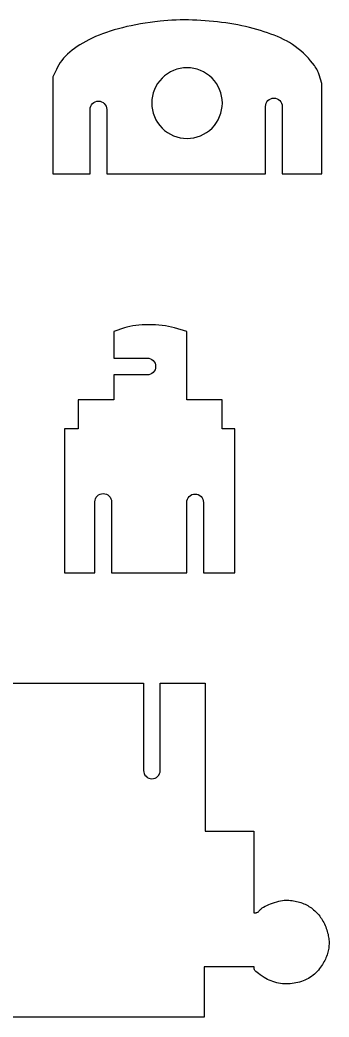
# Model space of a CAD drawing. Extents: x 28 to 1041, y 757 to 2190.
# Drawn here: x 617 to 718.9, y 1330.5 to 1659.2 of the extents above; entities that cross this region are included whole.
import ezdxf

# ---------------------------------------------------------------- set-up
doc = ezdxf.new("R2010")
doc.units = 0
doc.header["$MEASUREMENT"] = 0
doc.layers.add('LAYER_1', color=18, linetype='CONTINUOUS')

msp = doc.modelspace()

# ---------------------------------------------------------------- linework, layer by layer
at = {"layer": 'LAYER_1'}
for points in [[(627.89, 1608.48), (640.13, 1608.48), (640.13, 1629.68, -0.414214), (642.88, 1632.43, -0.414214), (645.63, 1629.68), (645.63, 1608.48), (697.97, 1608.48), (697.97, 1630.67, -0.414214), (700.72, 1633.42, -0.414214), (703.48, 1630.67), (703.48, 1608.48), (716.52, 1608.48), (716.52, 1638.25), (715.68, 1641.08), (715.57, 1641.44), (715.43, 1641.8), (715.26, 1642.17), (715.07, 1642.55), (714.86, 1642.94), (714.63, 1643.33), (714.38, 1643.73), (714.11, 1644.13), (713.51, 1644.94), (712.84, 1645.76), (712.11, 1646.58), (711.32, 1647.39), (710.49, 1648.19), (709.62, 1648.96), (708.71, 1649.71), (707.77, 1650.42), (706.82, 1651.09), (705.85, 1651.72), (704.87, 1652.29), (704.38, 1652.55), (703.9, 1652.79), (702.91, 1653.25), (701.9, 1653.7), (700.85, 1654.13), (699.76, 1654.54), (698.65, 1654.94), (697.5, 1655.32), (696.33, 1655.68), (695.14, 1656.03), (693.91, 1656.37), (692.67, 1656.68), (691.41, 1656.98), (690.13, 1657.26), (688.83, 1657.52), (687.51, 1657.76), (686.18, 1657.99), (684.84, 1658.2), (683.49, 1658.38), (682.13, 1658.55), (680.77, 1658.7), (679.4, 1658.83), (678.03, 1658.94), (676.65, 1659.03), (675.28, 1659.1), (673.9, 1659.15), (672.54, 1659.18), (671.17, 1659.19), (669.82, 1659.17), (668.47, 1659.13), (667.13, 1659.08), (665.81, 1658.99), (664.5, 1658.89), (663.21, 1658.77), (661.54, 1658.57), (659.91, 1658.36), (658.31, 1658.13), (656.75, 1657.87), (655.22, 1657.59), (653.73, 1657.29), (652.27, 1656.97), (650.85, 1656.63), (649.46, 1656.27), (648.11, 1655.88), (646.8, 1655.48), (645.53, 1655.06), (644.29, 1654.62), (643.1, 1654.16), (641.95, 1653.68), (640.83, 1653.18), (639.76, 1652.66), (638.73, 1652.13), (637.74, 1651.57), (636.8, 1651), (635.9, 1650.41), (635.04, 1649.81), (634.23, 1649.19), (633.46, 1648.55), (632.74, 1647.9), (632.06, 1647.22), (631.43, 1646.54), (630.85, 1645.84), (630.32, 1645.12), (629.84, 1644.39), (629.4, 1643.64), (629.02, 1642.88), (627.89, 1640.47)], [(672.1, 1643.43, 0.414214), (660.45, 1631.79, 0.414214), (672.1, 1620.15, 0.414214), (683.74, 1631.79, 0.414214)], [(647.92, 1534.02), (636.23, 1534.02), (636.23, 1524.38), (631.76, 1524.38), (631.75, 1476.91), (641.73, 1476.91), (641.73, 1500.32, -0.414214), (644.48, 1503.08, -0.414214), (647.24, 1500.32), (647.24, 1476.91), (672, 1476.91), (672, 1500.18, -0.414214), (674.76, 1502.93, -0.414214), (677.51, 1500.18), (677.51, 1476.91), (687.83, 1476.91), (687.83, 1524.38), (683.7, 1524.38), (683.7, 1534.02), (672, 1534.02), (672, 1556.54), (668, 1557.66), (667.02, 1557.92), (666, 1558.13), (664.95, 1558.32), (663.88, 1558.47), (662.79, 1558.59), (661.69, 1558.67), (660.58, 1558.72), (659.48, 1558.74), (658.38, 1558.72), (657.3, 1558.67), (656.24, 1558.58), (655.2, 1558.46), (654.2, 1558.31), (653.23, 1558.12), (652.31, 1557.9), (651.44, 1557.65), (647.92, 1556.51), (647.92, 1547.71), (659.01, 1547.71, -0.414214), (661.76, 1544.96, -0.414214), (659.01, 1542.21), (647.92, 1542.21)]]:
    msp.add_lwpolyline(points, format="xyb", close=True, dxfattribs=at)
msp.add_lwpolyline([(606.18, 1440.61), (657.78, 1440.61), (657.78, 1411.82, 0.414214), (660.53, 1409.07, 0.414214), (663.29, 1411.82), (663.29, 1440.61), (678.08, 1440.61), (678.08, 1391.76), (694.16, 1391.76), (694.16, 1364.93), (694.85, 1364.93), (695, 1364.94), (695.16, 1364.99), (695.32, 1365.06), (695.48, 1365.15), (695.63, 1365.26), (695.78, 1365.39), (695.9, 1365.54), (696.01, 1365.69), (696.1, 1365.81), (696.21, 1365.94), (696.51, 1366.21), (696.89, 1366.48), (697.34, 1366.76), (697.85, 1367.04), (698.41, 1367.32), (699.02, 1367.59), (699.66, 1367.85), (700.31, 1368.09), (700.98, 1368.32), (701.65, 1368.52), (702.31, 1368.69), (702.95, 1368.84), (703.56, 1368.95), (704.12, 1369.02), (704.64, 1369.04), (705.17, 1369.04), (705.7, 1369.01), (706.22, 1368.98), (706.73, 1368.92), (707.24, 1368.85), (707.74, 1368.76), (708.23, 1368.65), (708.72, 1368.53), (709.19, 1368.4), (709.66, 1368.25), (710.12, 1368.08), (710.57, 1367.89), (711.01, 1367.7), (711.45, 1367.48), (711.87, 1367.25), (712.28, 1367.01), (712.68, 1366.75), (713.08, 1366.48), (713.46, 1366.19), (713.83, 1365.89), (714.19, 1365.57), (714.54, 1365.25), (714.88, 1364.9), (715.21, 1364.54), (715.52, 1364.17), (715.82, 1363.79), (716.11, 1363.39), (716.39, 1362.98), (716.65, 1362.56), (716.91, 1362.12), (717.14, 1361.67), (717.37, 1361.21), (717.59, 1360.72), (717.8, 1360.22), (717.99, 1359.73), (718.16, 1359.25), (718.31, 1358.77), (718.45, 1358.29), (718.57, 1357.82), (718.67, 1357.35), (718.75, 1356.88), (718.82, 1356.41), (718.87, 1355.95), (718.9, 1355.49), (718.91, 1355.03), (718.91, 1354.58), (718.89, 1354.12), (718.85, 1353.67), (718.79, 1353.22), (718.71, 1352.77), (718.62, 1352.33), (718.51, 1351.88), (718.38, 1351.43), (718.24, 1350.99), (718.07, 1350.54), (717.89, 1350.1), (717.69, 1349.65), (717.47, 1349.21), (717.23, 1348.76), (716.98, 1348.31), (716.71, 1347.87), (716.42, 1347.42), (715.78, 1346.52), (715.4, 1346.03), (714.99, 1345.57), (714.56, 1345.13), (714.1, 1344.71), (713.63, 1344.32), (713.13, 1343.95), (712.62, 1343.6), (712.09, 1343.29), (711.54, 1342.99), (710.98, 1342.72), (710.4, 1342.48), (709.81, 1342.26), (709.21, 1342.07), (708.6, 1341.9), (707.99, 1341.76), (707.36, 1341.65), (706.73, 1341.56), (706.1, 1341.5), (705.46, 1341.47), (704.82, 1341.46), (704.18, 1341.48), (703.55, 1341.53), (702.91, 1341.61), (702.28, 1341.71), (701.65, 1341.85), (701.02, 1342.01), (700.41, 1342.2), (699.8, 1342.42), (699.2, 1342.67), (698.61, 1342.94), (698.04, 1343.25), (697.48, 1343.59), (696.83, 1344.01), (696.22, 1344.44), (695.68, 1344.85), (695.2, 1345.24), (694.8, 1345.59), (694.5, 1345.9), (694.39, 1346.04), (694.31, 1346.15), (694.26, 1346.26), (694.25, 1346.34), (694.25, 1347.04), (677.74, 1347.04), (677.74, 1330.53), (584.86, 1330.53)], format="xyb", dxfattribs=at)

doc.saveas('drawing.dxf')
